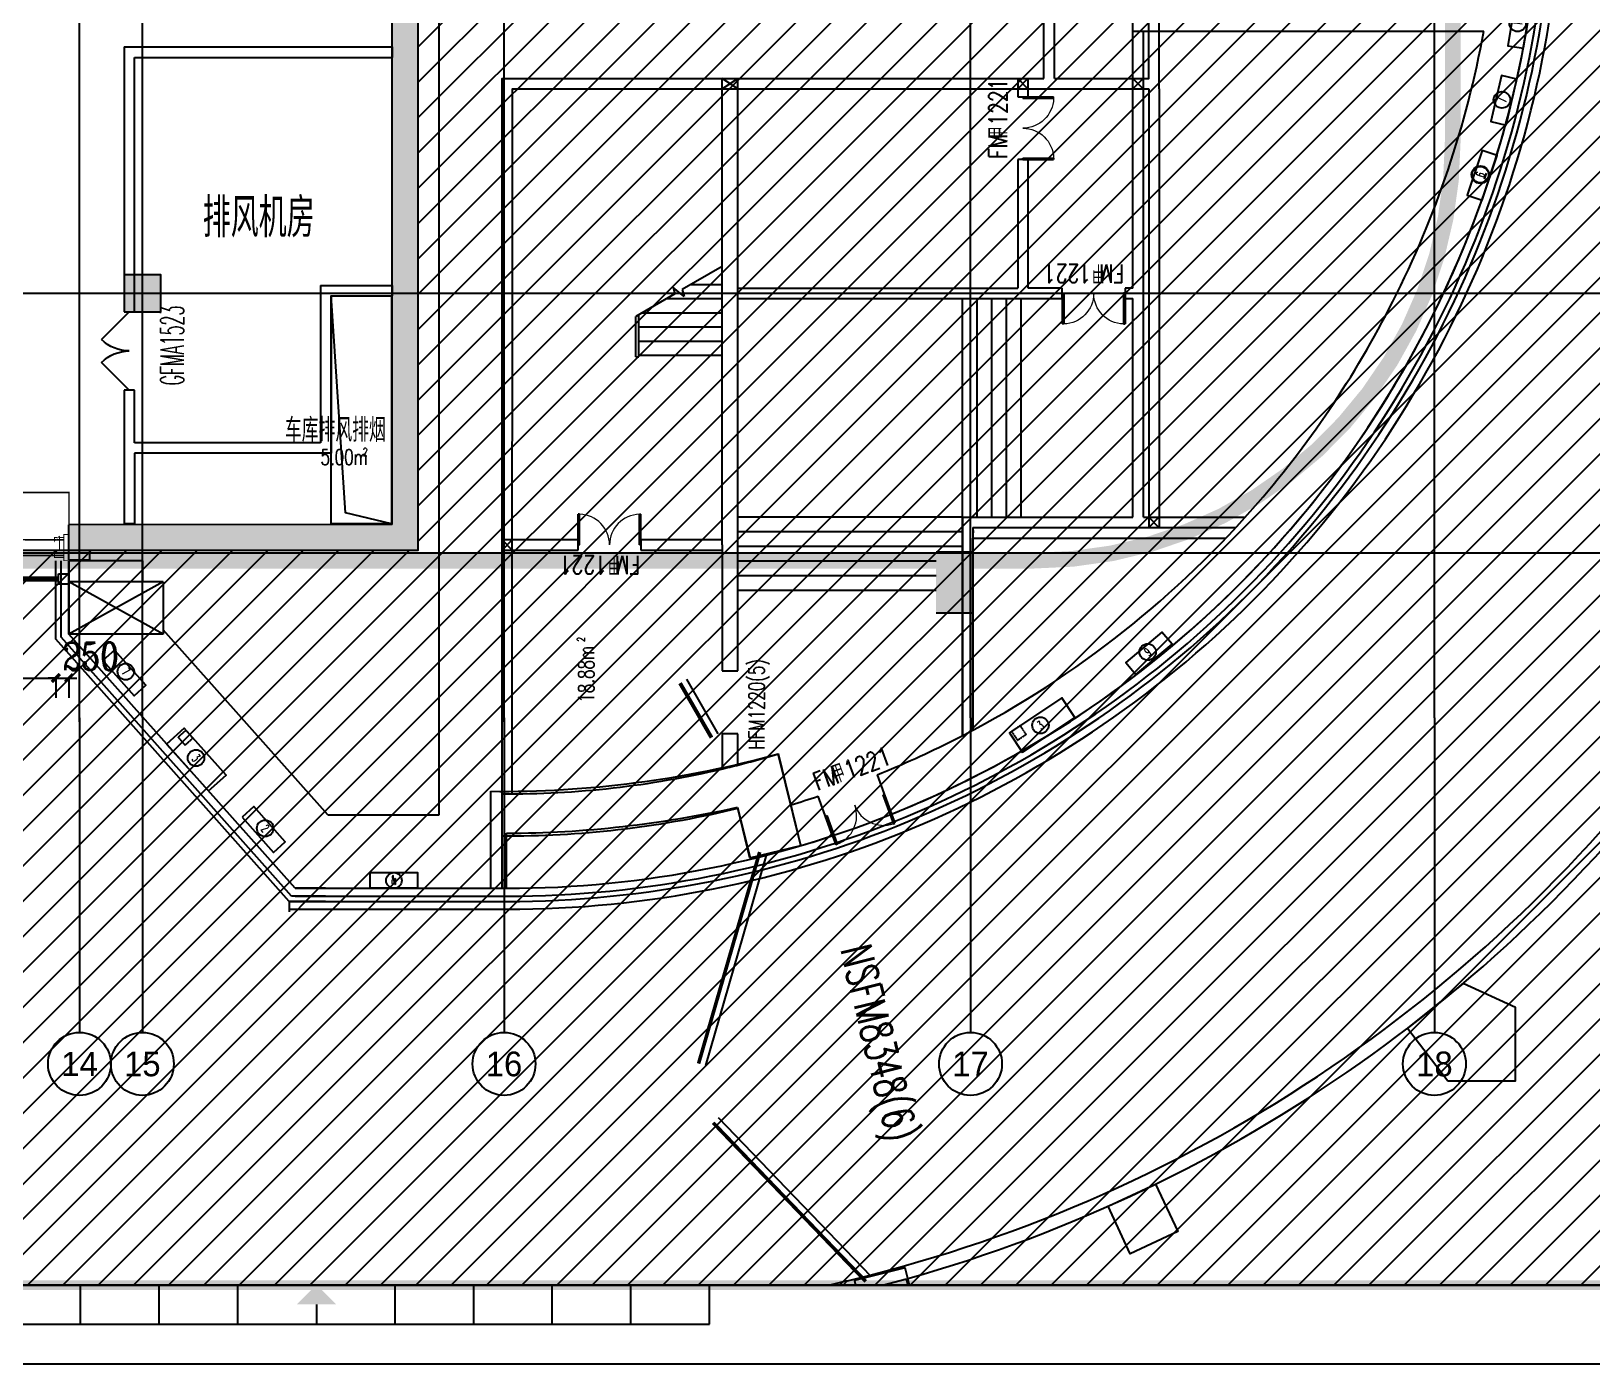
# Model space of a CAD drawing. Extents: x -12047294 to -5625356, y -1456591 to -622873.
# Drawn here: x -5742010 to -5712237, y -768694 to -743274 of the extents above; entities that cross this region are included whole.
import ezdxf
from ezdxf.enums import TextEntityAlignment as Align
from ezdxf.xclip import XClip

# ---------------------------------------------------------------- set-up
doc = ezdxf.new("R2010")
doc.units = 0
doc.header["$LTSCALE"] = 10
doc.header["$MEASUREMENT"] = 0
doc.header["$XCLIPFRAME"] = 2
for name, pattern in [('_虚线L', [0.375, 0.25, -0.125]), ('CONTINOUS', [0]), ('DASH', [0.35, 0.25, -0.1]), ('DASHDOT', [1, 0.5, -0.25, 0, -0.25]), ('DASHED', [0.75, 0.5, -0.25]), ('DOTE', [2.4200000000000004, 2, -0.2, 0.02, -0.2])]:
    doc.linetypes.add(name, pattern=pattern)
for name, color, linetype in [('A-COLUMN', 10, 'Continuous'), ('A-COLUMNH', 252, 'Continuous'), ('A-DECORATIVE_装饰板_', 191, 'Continuous'), ('A-DIM1', 104, 'Continuous'), ('A-DIMAXIS', 3, 'Continuous'), ('A-DIMLEAD', 130, 'Continuous'), ('A-DITCH_路边沟_', 154, 'Continuous'), ('A-DOORWIN', 151, 'Continuous'), ('A-HOLE', 30, 'Continuous'), ('A-LINE_车行道边线_', 6, 'Continuous'), ('A-STRUCTURE_结构线_', 40, 'CONTINOUS'), ('A-TEXTDOOR', 181, 'Continuous'), ('A-TextRoom', 7, 'Continuous'), ('A-TEXTROOM-AREA', 33, 'Continuous'), ('A-TEXTROOM-报建', 210, 'Continuous'), ('A-WALL', 2, 'Continuous'), ('A-WINDOW_建筑门窗_', 4, 'Continuous'), ('A-卷帘垂壁', 151, 'Continuous'), ('A2-边沟', 152, 'Continuous'), ('AXIS_TEXT', 7, 'Continuous'), ('A用地红线', 10, 'Continuous'), ('colu', 3, 'Continuous'), ('COLUMN', 1, 'Continuous'), ('CX-6维修电源箱', 112, 'Continuous'), ('CX-7消防模块箱', 51, 'Continuous'), ('CX-疏散标志指示牌', 120, 'DASH'), ('DOTE', 9, 'DOTE'), ('EQUIP-楼控', 3, 'Continuous'), ('PUB_HATCH', 252, 'Continuous'), ('RFM', 3, 'CONTINOUS'), ('RFM_TEXT', 7, 'Continuous'), ('S-1灭火器', 4, 'Continuous'), ('S-2消火栓', 6, 'Continuous'), ('S-3泡沫水喷雾', 1, 'Continuous'), ('SPACE', 7, 'Continuous'), ('STAIR', 5, 'Continuous'), ('WALL', 2, 'Continuous'), ('WALL-外', 1, 'Continuous'), ('WINDOW', 4, 'Continuous'), ('WINDOW_TEXT', 135, 'Continuous'), ('图框', 7, 'Continuous'), ('给排水提资20181024', 4, 'Continuous'), ('缘石边线', 21, 'Continuous'), ('防火分区', 201, 'Continuous')]:
    doc.layers.add(name, color=color, linetype=linetype)
doc.styles.add('_TCH_AXIS', font='tjromand.shx', dxfattribs={"bigfont": 'tjhts.shx'})
doc.styles.add('_TCH_SPACE', font='tjromans.shx', dxfattribs={"height": 5, "bigfont": 'tjhztxt.shx'})
doc.styles.add('_TCH_WINDOW', font='tjromans.shx', dxfattribs={"width": 0.7, "height": 3.5, "bigfont": 'tjhztxt.shx'})
doc.styles.add('COMPLEX', font='COMPLEX')
doc.styles.add('DIM_FONT', font='romanc.shx', dxfattribs={"width": 0.8, "bigfont": 'hztxt.shx'})
doc.styles.add('SMEDI', font='simplex.shx', dxfattribs={"width": 0.75, "bigfont": 'tjhts.shx'})
doc.styles.add('TKZ1_tjhts.shx', font='tjromant.shx', dxfattribs={"bigfont": 'tjhts.shx'})
doc.styles.add('注解汉字', font='tjromans.shx', dxfattribs={"width": 0.75, "bigfont": 'tjhztxt.shx'})
doc.dimstyles.new('_TCH_ARCH&&150', dxfattribs={"dimscale": 1.5, "dimtxt": 350, "dimasz": 100, "dimexe": 250, "dimexo": 50, "dimgap": 100, "dimtad": 1, "dimdec": 0, "dimzin": 0, "dimdsep": 46, "dimtxsty": 'DIM_FONT', "dimblk": 'ARCHTICK', "dimcen": 0.09, "dimclrt": 7, "dimazin": 2, "dimtfac": 1, "dimtdec": 0, "dimtix": 1, "dimtmove": 2, "dimatfit": 3, "dimfxl": 10.5, "dimfxlon": 1, "dimtolj": 1, "dimtzin": 0, "dimarcsym": 0})

# ---------------------------------------------------------------- blocks, each defined once
blk = doc.blocks.new('dsadwq$56565')
at = {"layer": 'A-卷帘垂壁', "linetype": 'DASHED', "const_width": 29.99999999999999}
blk.add_lwpolyline([(-5483712.408955084, -752933.5947247514), (-5483712.482166203, -752073.9850386837), (-5477562.463866225, -752073.2707904256), (-5477562.408955198, -752933.661104138)], dxfattribs=at)
at = {"layer": 'A-卷帘垂壁', "linetype": 'DASHED', "extrusion": (0, 3.91900882e-08, 0.9999999999999992), "const_width": 18}
for points in [[(-5477662.408955191, -752933.6611002244), (-5477837.40895519, -752933.6611002244), (-5477837.408955188, -753013.6611002244), (-5477742.40895519, -753013.6611002255), (-5477742.408955191, -753233.6611002245), (-5477837.408955191, -753233.6611002234), (-5477837.408955191, -753313.6611002245), (-5477662.408955191, -753313.6611002253)], [(-5477662.408956927, -752873.6611002234), (-5477662.408953455, -753373.6611002225), (-5477562.408953453, -753373.6611002225), (-5477562.408956928, -752873.6611002226)]]:
    blk.add_lwpolyline(points, close=True, dxfattribs=at)
at = {"layer": 'A-卷帘垂壁', "linetype": 'DASHED', "extrusion": (0, 3.91900882e-08, 0.9999999999999992), "const_width": 29.99999999999999}
for points in [[(-5483612.408956122, -752973.5947247562), (-5477662.408955191, -752973.6611004315)], [(-5483612.408954036, -753273.5947247571), (-5477662.408955191, -753273.6611002244)]]:
    blk.add_lwpolyline(points, dxfattribs=at)
blk = doc.blocks.new('fdfADQW$#fdF3R')
at = {"layer": 'A-COLUMNH'}
for points in [[(10190120.95971275, -2168318.522570663), (10190620.96675956, -2168818.170587509), (10190620.81712876, -2158209.127503932), (10190120.81007682, -2157709.115749866)], [(10190620.96675956, -2168818.170587509), (10190120.95971275, -2168318.522570663), (10183957.7692487, -2168322.862714144), (10184357.78831299, -2168822.581142929)]]:
    blk.add_hatch(color=256, dxfattribs=at).paths.add_polyline_path(points)
at = {"layer": 'PUB_HATCH'}
blk.add_hatch(color=256, dxfattribs=at).paths.add_polyline_path([(10184357.79492301, -2168995.441979487), (10184357.78831299, -2168822.581142929), (10183957.7692487, -2168322.862714144), (10183957.7949233, -2168995.457237929)])
at = {"layer": 'WALL-外'}
for p, q in [((10190120.95971275, -2168318.522570663), (10190120.81007682, -2157709.115749866)), ((10190620.96675956, -2168818.170587509), (10190620.81712876, -2158209.127503932)), ((10190120.95971275, -2168318.522570663), (10183957.7692487, -2168322.862714144)), ((10183957.7949233, -2168995.457237929), (10183957.7692487, -2168322.862714144)), ((10190620.96675956, -2168818.170587509), (10184357.78831299, -2168822.581142929)), ((10184357.79492301, -2168995.441979487), (10184357.78831299, -2168822.581142929)), ((10183957.7949233, -2168995.457237929), (10184357.79492301, -2168995.441979487))]:
    blk.add_line(p, q, dxfattribs=at)
blk = doc.blocks.new('水喷雾')
at = {"layer": 'CX-疏散标志指示牌'}
blk.add_lwpolyline([(-550, 450), (-550, 250), (-350, 250), (-350, 450), (-550, 450)], dxfattribs=at)
at = {"layer": 'S-3泡沫水喷雾'}
blk.add_lwpolyline([(-600, 0), (600, 0), (600, 450), (-600, 450)], close=True, dxfattribs=at)
blk.add_circle((-27.0201763510704, 241.4709748849273), 157.5, dxfattribs=at)
at = {"layer": 'S-3泡沫水喷雾', "style": 'SMEDI', "width": 1.071428571428571}
blk.add_text('3', height=169.0467390989841, dxfattribs=at).set_placement((-69.2818611258164, 156.9476053354352), (15.24150842367562, 156.9476053354352), align=Align.FIT)
blk = doc.blocks.new('灭火器')
at = {"layer": 'S-1灭火器'}
blk.add_lwpolyline([(-450, 0), (450, 0), (450, 300), (-450, 300)], close=True, dxfattribs=at)
blk.add_circle((1.433030754327774, 186.1360360011458), 157.5, dxfattribs=at)
at = {"layer": 'S-1灭火器', "style": 'SMEDI', "width": 1.928571428571429}
blk.add_text('1', height=179.9333980829149, dxfattribs=at).set_placement((-27.48483679471212, 96.16933695968835), (30.35089830336769, 96.16933695968835), align=Align.FIT)
blk = doc.blocks.new('CX消防模块箱')
at = {"layer": 'CX-7消防模块箱'}
blk.add_lwpolyline([(-450.0000000223517, -299.9999999627471), (449.9999999776483, -300.0000000335277), (450, -3.35276127e-08), (-449.9999999925494, 3.35276127e-08)], close=True, dxfattribs=at)
blk.add_circle((1.433030754327774, -113.8639640025795), 157.4999999999999, dxfattribs=at)
at = {"layer": 'CX-7消防模块箱', "style": 'SMEDI', "width": 0.9948979592927868}
blk.add_text('7', height=171.4246949044535, rotation=359.9999999946364, dxfattribs=at).set_placement((-38.36198771744967, -199.5763114504516), (41.22804921120404, -199.5763114579022), align=Align.FIT)
blk = doc.blocks.new('CX维修电源箱')
at = {"layer": 'CX-6维修电源箱'}
blk.add_line((55, 217.5), (-67.5, 217.5), dxfattribs=at)
blk.add_lwpolyline([(450.0027444958687, 299.9958832263947), (-449.997255474329, 300.004116743803), (-449.9999999701977, 0.0041167568415403), (449.9999999850987, -0.0041167549788952)], close=True, dxfattribs=at)
for radius in [167.4999999999999, 157.4999999999999]:
    blk.add_circle((-1.431989088654517, 113.8639771100134), radius, dxfattribs=at)
at = {"layer": 'CX-6维修电源箱', "style": 'SMEDI', "width": 1.071428571590913}
blk.add_text('6', height=171.4246949044535, rotation=179.9994758369674, dxfattribs=at).set_placement((38.36381350457669, 199.5759604983032), (-41.22622342407703, 199.5766886174679), align=Align.FIT)
blk = doc.blocks.new('监控设施')
at = {"layer": 'EQUIP-楼控'}
blk.add_lwpolyline([(0, 0), (900, 0), (900, -300), (0, -300)], close=True, dxfattribs=at)
blk.add_circle((450, -150), 150, dxfattribs=at)
at = {"layer": 'EQUIP-楼控', "style": 'SMEDI', "width": 0.4352678571680619}
blk.add_text('8a', height=171.4246949044535, rotation=359.9994758396491, dxfattribs=at).set_placement((410.8491508290172, -224.9560163132846, -1258.595299698594), (490.4391877502202, -224.9567444287241, -1258.595299698594), align=Align.FIT)
blk = doc.blocks.new('消火栓')
at = {"layer": 'S-2消火栓'}
blk.add_lwpolyline([(-450, 0), (450, 0), (450, 300), (-450, 300)], close=True, dxfattribs=at)
blk.add_circle((1.433030724525452, 186.1360360011458), 157.5, dxfattribs=at)
at = {"layer": 'S-2消火栓', "style": 'SMEDI', "width": 1.071428571428571}
blk.add_text('2', height=169.0467390989841, dxfattribs=at).set_placement((-40.82865405022055, 101.6126664516538), (43.69471549927147, 101.6126664516538), align=Align.FIT)
blk = doc.blocks.new('$DorLib2D$00000209')
at = {"color": 0}
for p, q in [((-0.5000000000009674, 0.0208333333332864), (-0.0617574669164376, 0.2738527777800006)), ((0.5000000000039928, 0.0208333333343536), (0.0617574669194627, 0.2738527777810678))]:
    blk.add_line(p, q, dxfattribs=at)
at = {"color": 0, "const_width": 0.0083333333333333}
for points in [[(-0.5083333333342801, 0.035267090063023), (-0.0700908002497571, 0.2882865345097154)], [(0.5083333333373328, 0.0352670900640972), (0.0700908002527831, 0.2882865345107826)]]:
    blk.add_lwpolyline(points, dxfattribs=at)
blk = doc.blocks.new('$DorLib2D$00000002')
for p, q in [((-0.5, -1e-16), (-0.5000000000000007, 0.4875)), ((-0.4750000000000007, 0.4875), (-0.5000000000000007, 0.4875)), ((-0.475, 0), (-0.4750000000000007, 0.4875)), ((0.475, 0), (0.4750000000000007, 0.4875)), ((0.4750000000000007, 0.4875), (0.5000000000000007, 0.4875)), ((0.5, -1e-16), (0.5000000000000007, 0.4875)), ((-0.5, -1e-16), (-0.475, 0)), ((0.5, -1e-16), (0.475, 0))]:
    blk.add_line(p, q)
at = {"lineweight": 13}
for centre, start, end in [((-0.4875, 0), 0, 88.53071641864632), ((0.4875, 0), 91.46928358135372, 180)]:
    blk.add_arc(centre, 0.4875, start, end, dxfattribs=at)
blk = doc.blocks.new('$DorLib2D$00000190')
at = {"color": 0}
blk.add_line((-0.4999999999855085, 0.1874999999921094), (0.3660254037712853, 0.6874999999763354), dxfattribs=at)
at = {"color": 0, "const_width": 0.0625}
blk.add_lwpolyline([(-0.5624999999855405, 0.2957531754651228), (0.3035254037715234, 0.7957531754494589)], dxfattribs=at)
blk = doc.blocks.new('FDFe23wdwd3234')
at = {"layer": 'A-LINE_车行道边线_'}
h = blk.add_hatch(dxfattribs=at)
h.set_pattern_fill('ANSI31', color=156, scale=100)
h.set_pattern_definition([(45, (-67036810.66623913, -9701934.095438235), (-112.2532015133644, 112.2532015133644), [])])
edge = h.paths.add_edge_path()
edge.add_arc((56949.27973841027, 13499.84654931679), 28000.00000706968, 269.9999999980011, 283.6939687419501)
edge.add_line((63577.88422141782, -13704.22673031827), (63637.06819001398, -13947.12024168065))
edge.add_arc((56949.27973841639, 13499.8465493177), 28250.00000707059, 269.99999999800633, 283.6939687419636, ccw=False)
edge.add_line((56949.27973743341, -14750.15345775289), (56949.27973743341, -14500.15345775289))
at = {"layer": 'COLUMN'}
blk.add_hatch(color=156, dxfattribs=at).paths.add_polyline_path([(65144.01912089251, -1000.133632413577), (65144.01913004182, 169.8648092304356), (65844.01912996732, 169.8648091782815), (65844.01912093723, -1000.133632391225)])
at = {"layer": 'A-DECORATIVE_装饰板_', "color": 156}
for p, q in [((48449.99837633689, -1462.08562942734, 100), (48449.99837633689, -0.1535228411667049, 100)), ((52844.86779961455, -6400.141064993571, 100), (48449.99837633689, -1462.08562942734, 100)), ((53495.47321083956, -6400.140866081696, 99.99999999998545), (52844.86779961548, -6400.140866010915, 99.99999999998545)), ((52912.17173041962, -6400.140779213514, 99.99999999998545), (56949.27977101317, -6400.140978253912))]:
    blk.add_line(p, q, dxfattribs=at)
blk.add_lwpolyline([(56949.27717526072, -6400.140978231561, 0.4142236999320196), (76849.27977400832, 13499.8616547198), (76849.27975438349, 51724.02760562534)], format="xyb", dxfattribs=at)
at = {"layer": 'A-DITCH_路边沟_', "color": 156}
blk.add_lwpolyline([(56949.27974130773, -6650.153454448562, 0.4142135625325925), (77099.27974398246, 13499.84655791754, 0.4142135625325925)], format="xyb", dxfattribs=at)
blk.add_lwpolyline([(52799.99847191387, -6650.153255965095), (56949.27974133008, -6650.153454448562)], dxfattribs=at)
at = {"layer": 'A-LINE_车行道边线_', "color": 156}
for p, q in [((52799.99846089352, -6500.141064989846, 100), (48349.99837633689, -1500.141067383345, 100)), ((53495.47321085446, -6500.14086608356, 99.99999999998545), (52799.99846089445, -6500.14086600719, 99.99999999998545))]:
    blk.add_line(p, q, dxfattribs=at)
for points in [[(56949.27974132263, -6500.153454448562, 0.4142135625325482), (76949.27974398246, 13499.84655784117)], [(63577.88422141782, -13704.22673032013, 0.1807011719782719), (79791.3849999737, -2693.924710507971)], [(64604.4026005771, -13693.19657506374, 0.1715755566883104), (79995.3323683273, -2838.511953861918)]]:
    blk.add_lwpolyline(points, format="xyb", dxfattribs=at)
at = {"layer": 'A-LINE_车行道边线_', "color": 156, "elevation": 100}
blk.add_lwpolyline([(48349.99837633689, -1500.141067383345), (48349.99837633689, -0.1535228411667049)], dxfattribs=at)
at = {"layer": 'A-LINE_车行道边线_', "color": 156}
blk.add_lwpolyline([(52800.0094879549, -6500.153255963232), (56949.27974132263, -6500.153454448562)], dxfattribs=at)
blk.add_lwpolyline([(56949.27973743341, -14500.15345775289, 0.0598224203236057), (63577.88422141782, -13704.22673031827), (63637.06819001398, -13947.12024168065, -0.0598224203236419), (56949.27973743341, -14750.15345775289)], format="xyb", close=True, dxfattribs=at)
at = {"layer": 'A-STRUCTURE_结构线_', "color": 156}
for p, q in [((67199.33926196955, 9199.850973733237), (67199.33926189505, 28099.85097372578)), ((67199.33926204406, 9199.850984935185), (67199.33926193975, 13899.85097292484)), ((68899.33926202916, 10099.85097361775), (68899.33926196955, 13899.85097292112)), ((55663.03705429099, 299.8509834376164), (55663.03705282323, 10399.85096866311)), ((68899.33926202916, 10099.85097361775), (75591.82903346233, 10099.85097372206)), ((68899.33926192485, 5199.850984704215), (68899.33926192485, 10099.85097374441)), ((69099.33926196955, 5099.850984681864), (69099.33926196955, 10099.85097361775)), ((56863.03705309144, 9199.850972291548), (61063.03530965558, 9199.850984527264)), ((56863.03705429099, 299.8509836089797), (56863.03705309144, 9199.850972291548)), ((61063.03530955872, 5099.85098489048), (61063.03530965558, 9199.850984527264)), ((61363.03530955872, 5099.85098489048), (61363.03530956617, 9199.850984873716)), ((61363.03530956617, 9199.850984873716), (67199.33926204406, 9199.850984935185)), ((66699.3392619323, 9199.85098493332), (66699.3392620217, 8849.85098390514)), ((66899.33926208131, 8849.850983903278), (66899.33926196955, 9199.850975037087)), ((66699.3392620217, 8849.85098390514), (66899.33926208131, 8849.850983903278)), ((66899.33926205894, 7649.850983903278), (66699.33926200679, 7649.850983905141)), ((66699.33926200679, 7649.850983905141), (66699.33926189505, 5199.850984875578)), ((66899.33926189505, 5199.850984704215), (66899.33926205894, 7649.850983903278)), ((61063.03530955872, 299.8509836089797), (61063.03530955872, 5099.85098489048)), ((61363.03530958852, 5199.850984875578), (66699.33926189505, 5199.850984875578)), ((61363.03530955872, 299.8509836089797), (61363.03530955872, 5099.85098489048)), ((67549.07190645767, 5199.850984566379), (66899.33926189505, 5199.850984704215)), ((67549.07190645767, 4999.850984808523), (67549.07190645767, 5199.850984566379)), ((68899.33926192485, 5199.850984704215), (68749.07190524321, 5199.850984566379)), ((68749.07190524321, 5199.850984566379), (68749.07190524321, 4999.850984825287)), ((69099.33926201425, 829.847181095276), (69099.33926196955, 5099.850984681864)), ((61363.03530958852, 4999.850984778721), (66899.33926189505, 4999.850984842051)), ((66899.3392619323, 4999.850984681862), (67549.07190645767, 4999.850984808523)), ((68749.07190524321, 4999.850984825287), (68899.33926201425, 4999.85098470794)), ((68899.33926201425, 829.8471810654738), (68899.33926201425, 4999.85098470794)), ((65644.0190849062, 829.8471806985326), (65644.01908493602, -3337.864333755803)), ((65644.01908852719, 829.8471810654738), (68899.33926201425, 829.8471810654738)), ((65644.01908491366, 529.8471809555776), (65644.01908852719, 829.8471810654738)), ((65844.0190849062, 629.8471809332259), (65844.0190849211, -3233.075404412579)), ((65844.01908854209, 629.8471834068188), (65844.01908491366, 629.8471809555776)), ((65844.01908491366, 629.8471809555776), (65847.79143655114, 529.7046714988537)), ((65844.01908854209, 629.8471808512695), (68999.33926196955, 629.8471809369512)), ((65844.01908854209, 629.8471834068188), (65844.01908854209, 629.8471808512695)), ((68999.33926196955, 629.8471809369512), (70858.65481471829, 629.8471809369512)), ((69099.33926201425, 829.847181095276), (71041.07543729804, 829.8471809369513)), ((55663.03705542348, -4849.950873769354), (55663.03705429099, 299.8509833444841)), ((58312.88323029689, 399.8509836015292), (56863.03705433568, 399.8509835326113)), ((56863.03705542348, -4849.950873504859), (56863.03705429099, 299.8509836089797)), ((58312.88323029689, 199.8509835884906), (58312.88323029689, 399.8509836015292)), ((61063.03530946188, 399.8509835326113), (59512.8832302969, 399.8509836015292)), ((59512.8832302969, 399.8509836015292), (59512.8832302969, 199.8509835884906)), ((61063.03530955872, 299.8509836089797), (61063.03530958854, -2100.40337292431)), ((61363.03530951402, -2100.40337292431), (61363.03530955872, 299.8509836089797)), ((65644.0190848764, -3337.864131871145), (65644.01908491366, 529.8471809555776)), ((65844.0190848764, -3233.074643207248), (65844.01908482425, 429.847178522963)), ((65847.50641763769, 522.1599682145751), (65847.79143655114, 529.7046714988537)), ((56863.0370543804, 199.850983670447), (58312.88323029689, 199.8509835884906)), ((59512.8832302969, 199.8509835884906), (61063.03530946188, 199.850983670447)), ((49999.99843945818, -0.1535228411667049, 100), (48599.99843945821, -0.1535228411667049, 100)), ((48599.99843938369, -0.1535228411667049, 100), (48599.99843959975, -1405.002543583046, 100)), ((48599.99837633687, -1405.002472500782, 100), (48599.99837633687, -0.1535228411667049, 100)), ((49999.99843945818, -0.1535228411667049, 100), (49999.99843946563, -405.0024725007824, 100)), ((50399.99837633689, -405.0024725007824, 100), (48599.99837633687, -405.0024725007824, 100)), ((50399.99837633689, -1405.002472500782, 100), (48599.99837633687, -405.0024725007824, 100)), ((50399.99837633689, -405.0024725007824, 100), (48599.99837634434, -1405.002472510096, 100)), ((50399.99837633689, -1405.002472500782, 100), (48599.99843959975, -1405.002472500782, 100)), ((52912.17180767375, -6250.141065001022, 100), (48599.99837633687, -1405.002472500782, 100)), ((61063.03530958854, -2100.40337292431), (61363.03530951402, -2100.40337292431)), ((61363.03530951402, -3300.403372924309), (61063.03530958854, -3300.403372924309)), ((61063.03530958854, -3300.403372924309), (61063.03530955872, -3972.403372823727)), ((61363.03530955872, -3899.040309661534), (61363.03530951402, -3300.403372924309)), ((64017.24849181437, -4082.826204075944), (64292.10568258724, -4834.537413108628)), ((63165.08131014369, -5246.624860029202), (62890.22411936335, -4494.913650996516)), ((53540.34250971488, -4850.140779217239, 99.99999999998545), (55663.03705543093, -4850.14097816823)), ((56863.03705530427, -6250.153452336323), (56863.03705542348, -4849.950873504859)), ((52912.17173041962, -6250.140779213514, 99.99999999998545), (56949.27977101317, -6250.140978253912)), ((53495.47321085446, -6250.140866081697, 99.99999999998545), (52912.17180767469, -6250.140866018365, 99.99999999998545)), ((53860.20127172582, -6250.153464521748), (56863.03705530427, -6250.153452336323)), ((63598.36685117147, -13956.50892804516), (64576.06424355321, -13700.94982057763)), ((64915.65820690803, -15000.14097735984), (64576.1119512599, -13701.13233689544))]:
    blk.add_line(p, q, dxfattribs=at)
blk.add_lwpolyline([(56949.27977101317, -6250.140978253912, 0.414223699931941), (76699.27977402322, 13499.85905871587), (76699.27975438349, 51724.02760554897)], format="xyb", dxfattribs=at)
at = {"layer": 'A-STRUCTURE_结构线_', "color": 156, "elevation": 100}
for points in [[(50399.99837633689, -405.0024725007824), (50399.99837633689, -1405.002472500782)], [(53541.00162616838, -4850.881558464373), (50399.99837895948, -1321.664495497476)]]:
    blk.add_lwpolyline(points, dxfattribs=at)
at = {"layer": 'A-STRUCTURE_结构线_', "color": 156}
blk.add_lwpolyline([(74905.39679623954, -9924.973683077376), (76196.8574168738, -9924.973683077376), (76196.8574168738, -8524.973683073651), (75196.85741687378, -8066.049512765836), (74135.70978502741, -8920.870765238535), (74905.39679623954, -9924.973683077376)], dxfattribs=at)
blk.add_lwpolyline([(68424.56954434328, -12314.48243083013), (69331.04515514338, -11892.22425524099), (69753.30333079956, -12798.69986619009), (68846.82771999948, -13220.95804177923)], close=True, dxfattribs=at)
for centre, radius, start, end in [((56949.62150817177, 13499.50477126473), 19749.65823858145, 333.1538659442868, 350.1814946723539), ((56949.62150817177, 13499.50477126287), 18949.65823858133, 333.1538658011648, 349.6649249039867), ((56949.52380104923, 13499.60208511213), 18949.7893615997, 318.7044863764191, 333.1537365418637), ((56949.52380104923, 13499.60208511399), 19749.78936159865, 318.7044863764191, 333.1537422095703), ((56949.52380101942, 13499.6020851382), 18949.78936164049, 296.7008858468162, 318.7044863764191), ((56949.52380101196, 13499.60208513634), 19749.78936164043, 296.7008858468162, 318.7044863764191), ((56949.52380102687, 13499.602084924), 18949.78936142993, 291.898972742417, 296.7008858468162), ((56847.60249703936, 15499.94694264652), 19900.96545004533, 269.4290102129605, 285.3974691705758), ((56949.52380102687, 13499.60208492772), 19749.7893614341, 291.8254525817584, 296.7008858468162), ((56949.52380100451, 13499.60208491655), 18949.78936143024, 286.63760581511, 288.2700970020517), ((56949.52380102687, 13499.60208492586), 19749.7893614296, 286.5149892702311, 288.3436174421868)]:
    blk.add_arc(centre, radius, start, end, dxfattribs=at)
at = {"layer": 'A2-边沟', "color": 156}
blk.add_line((52799.99846722651, -6500.141072015744, 100), (52799.99847347755, -6700.196341581177, 100), dxfattribs=at)
at = {"layer": 'colu', "color": 156}
for p, q in [((65144.01913004182, 169.8648092304356), (65844.01912996732, 169.8648091782815)), ((65844.01912996732, 169.8648091782815), (65844.01912093723, -1000.133632391225)), ((65844.01912093723, -1000.133632391225), (65144.01912089251, -1000.133632413577))]:
    blk.add_line(p, q, dxfattribs=at)
at = {"layer": 'CX-7消防模块箱', "color": 156}
blk.add_lwpolyline([(68954.94051343016, -2174.46832229523), (69643.62749848327, -1595.063250986394), (69450.49247467332, -1365.500922644045), (68761.80548965745, -1944.90599393798)], close=True, dxfattribs=at)
blk.add_circle((69180.54927974753, -1741.410485820379), 157.4999999999999, dxfattribs=at)
at = {"layer": 'STAIR', "color": 156}
for p, q in [((61063.03530958854, 5611.164934035855), (60298.55415410362, 5169.791533146519)), ((61063.03530955872, 3919.850961957592), (61063.03530960343, 5611.164934099186)), ((60160.23378347419, 5089.932229929138), (59413.03530957362, 4658.536989912855)), ((60333.49472503923, 5039.391546510627), (60127.4497836139, 5212.283780884463)), ((60127.4497836139, 5212.283780884463), (60160.23378347419, 5089.932229929138)), ((60298.55415410362, 5169.791533146519), (60333.49472503923, 5039.391546510627)), ((60471.86216852628, 5269.85096198367), (61063.03530958854, 5269.850961957593)), ((60004.20845048688, 4999.850961998572), (61063.03530958854, 4999.850961957593)), ((65644.01908442192, 829.8471809257753), (65644.01908443682, 4999.850984845776)), ((65924.01908442192, 829.8471809239127), (65924.01908443682, 4999.850984845776)), ((66204.01908442192, 829.8471809220499), (66204.01908443682, 4999.850984845776)), ((66484.01908442192, 829.8471809220499), (66484.01908443682, 4999.850984845776)), ((66764.01908442192, 829.8471809220499), (66764.01908443682, 4999.850984843913)), ((59413.03530955872, 3889.850961991121), (59413.03530957362, 4658.536989909131)), ((59473.03530955872, 3889.850961991121), (59473.03530957364, 4693.178006060887)), ((59536.55473238787, 4729.850961976219), (61063.03530958854, 4729.850961953867)), ((59473.03530957364, 4459.850962020922), (61063.03530957362, 4459.850961953867)), ((59473.03530957364, 4189.850961979944), (61063.03530955872, 4189.850961953867)), ((59413.03530955872, 3889.850961991121), (59473.03530955872, 3889.850961991121)), ((59473.03530955872, 3919.85096198367), (61063.03530955872, 3919.850961957592)), ((65644.01908442192, 829.8471809257753), (61363.03530955872, 829.8471809257753)), ((65644.01908442192, 549.8471809257753), (61363.03530955872, 549.8471809257753)), ((65644.01908442192, 269.8471809257753), (61363.03530955872, 269.8471809257753)), ((65144.01912863366, -10.15281907422468), (61363.03530955872, -10.15281907422468)), ((65144.01912644319, -290.1528190742247), (61363.03530955872, -290.1528190742247)), ((65144.01912426017, -570.1528190742247), (61363.03530955872, -570.1528190742247))]:
    blk.add_line(p, q, dxfattribs=at)
at = {"layer": 'WALL', "color": 156}
for p, q in [((62563.69890598767, -5435.327061336022), (62131.57807662898, -3686.715818713885)), ((62473.34620183519, -5062.229467873927), (62139.4416503664, -3683.422095696908)), ((56649.27961933426, -6250.15345345391), (56649.27961937896, -4400.030290508177)), ((61353.08006226085, -4704.771379399579), (61592.90263668261, -5675.232466741932)), ((61501.43934791349, -5297.595283779781), (61362.38869488798, -4723.407047472428)), ((56949.27961933426, -6250.15345346136), (56949.27961936406, -5200.768801664468)), ((61591.79205864482, -5670.692874401343), (61501.43934791349, -5297.595283779781)), ((62563.69891256652, -5435.327058495488), (62473.34620183519, -5062.229467873927)), ((61591.79205864482, -5670.692874401343), (62563.69891256652, -5435.327058495488)), ((61592.90263668261, -5675.232466741932), (62563.69890598767, -5435.327061336022)), ((56649.27961933426, -6250.15345345391), (56949.27961933426, -6250.15345346136)), ((64554.9137708079, -13492.93609641446), (63584.11750148795, -13732.84150182036)), ((64915.03802591376, -14950.2074852488), (64554.9137708079, -13492.93609641446)), ((63584.11750148795, -13732.84150182036), (63884.95578133872, -14950.20748494332))]:
    blk.add_line(p, q, dxfattribs=at)
for centre, radius, start, end in [((56949.2796243187, 13499.84655598784), 17950.00009506066, 283.2754340799891, 286.8068061349906), ((56949.27962532453, 13499.84655188443), 17950.00009083594, 269.7247154234352, 283.2754340799891), ((56949.27962531707, 13499.84655188257), 18750.00009083561, 269.7364613442665, 283.2754340799891), ((56847.60249703936, 15499.94694264652), 20700.96545004524, 270.2814211470494, 282.5707953725138), ((56949.27962429634, 13499.8465559748), 18750.0000950532, 283.2754340799891, 283.6131873165702)]:
    blk.add_arc(centre, radius, start, end, dxfattribs=at)
at = {"layer": '给排水提资20181024', "color": 156, "ltscale": 0.5}
for p, q in [((67399.33926801197, 9199.850984972436), (67399.33926180191, 43700.44112250651)), ((61063.03530953638, 8999.85097758705), (61363.03530956617, 9199.850984881166)), ((61363.03530956617, 8999.850977965165), (61063.03530953638, 9199.850973032879)), ((66699.3392620217, 8999.850984866265), (66894.62758318892, 9199.85098496126)), ((66699.33926232718, 9199.85098495381), (66894.5204989519, 8999.850984875577)), ((68899.33926201425, 8999.85098496126), (69094.62758318149, 9199.850985056257)), ((68899.33926232718, 9199.850985050667), (69094.5204989519, 8999.850984972436)), ((69199.33926196955, 8999.850984950084), (69199.33926170878, 629.8471809369512)), ((69399.33926196955, 8999.850984942634), (69399.33926170878, 629.8471809369512)), ((65844.01908491366, 629.8471809555776), (70858.65481471829, 629.8471809369512)), ((69199.33926170878, 629.8471809630282), (69394.62758288346, 829.8471810561605)), ((69199.3392620217, 829.8471810524353), (69394.52049864642, 629.847180974204)), ((56863.0370543059, 199.8509835270233), (57058.32537547313, 399.8509836201557)), ((56863.03705461883, 399.8509836164303), (57058.21829124354, 199.8509835363365)), ((65844.01908491366, 429.8471809555776), (70670.89485476723, 429.8471809388138))]:
    blk.add_line(p, q, dxfattribs=at)
for points in [[(67399.33926801197, 9199.850984942632), (69199.33926196955, 9199.850984942632), (69199.339261977, 10599.85097377794), (73199.32601065747, 10599.85097373696)], [(69399.33926196955, 8999.850984942634), (69399.339261977, 10399.85097377049), (73199.32601065747, 10399.85097372951)], [(56863.03705496898, -4449.946357231122), (56863.03705303185, 9199.850972293409), (67199.33926801197, 9199.850984942632)], [(57055.72874942236, -4449.837897847871), (57062.92999746464, 8999.850972544868), (67199.33926222287, 8999.850984942634), (69199.33926196955, 8999.850984942634)]]:
    blk.add_lwpolyline(points, dxfattribs=at)
at = {"layer": '缘石边线', "color": 156, "elevation": 100}
blk.add_lwpolyline([(48399.99850125331, -250.1539463917725), (48599.99850125332, -250.1539463917725), (48599.99850125332, -450.1539463917724), (48399.99850125331, -450.1539463917724)], close=True, dxfattribs=at)
at = {"layer": '防火分区', "color": 156, "linetype": '_虚线L', "const_width": 100}
blk.add_lwpolyline([(34299.99825784656, -348.9134050379507), (48399.99850125331, -350.1539467494004)], dxfattribs=at)
at = {"layer": 'A-WINDOW_建筑门窗_', "color": 156}
for p, xscale, yscale, zscale, rotation in [((66799.3392619621, 8249.850984899793), -1200, 1200, 200, 270), ((68149.07190537732, 5099.850984681864), -1200, 1200, 200, 180), ((63591.16626865976, -4664.729272543917), 1199.999999999999, 1199.999999999999, 800, 200.0845349682704)]:
    blk.add_blockref('$DorLib2D$00000002', p, dxfattribs=dict(at, xscale=xscale, yscale=yscale, zscale=zscale, rotation=rotation))
at = {"layer": 'A-WINDOW_建筑门窗_', "color": 156, "xscale": 1200, "yscale": 1200, "zscale": 200}
blk.add_blockref('$DorLib2D$00000002', (58912.88323011062, 299.8509836089797), dxfattribs=at)
at = {"layer": 'CX-6维修电源箱', "color": 156, "rotation": 251.4036825013434}
blk.add_blockref('CX维修电源箱', (75417.56789204293, 7398.570501238573), dxfattribs=at)
at = {"layer": 'CX-7消防模块箱', "color": 156}
for p, rotation in [((75826.48971468769, 8814.167882932816), 76.85478309916162), ((49767.90740875527, -2040.217004686594, 100), 311.6690831640423)]:
    blk.add_blockref('CX消防模块箱', p, dxfattribs=dict(at, rotation=rotation))
at = {"layer": 'EQUIP-楼控', "color": 156}
blk.add_blockref('监控设施', (54349.27180917375, -5949.700706939679, 51.5179354159336), dxfattribs=at)
at = {"layer": 'RFM', "color": 156}
ref = blk.add_blockref('$DorLib2D$00000209', (63073.90820377134, -9584.084281555843), dxfattribs=dict(at, xscale=-8300.000000000013, yscale=8300.000000000013, zscale=1000, rotation=103.8809573821214))
ref.add_attrib('A', 'NSFM8348(6)', (63312.62493347935, -7413.423240433914), dxfattribs={"layer": 'RFM_TEXT', "height": 595, "rotation": 283.8809573821215, "style": '_TCH_WINDOW', "width": 0.7058823529411766})
at = {"layer": 'S-1灭火器', "color": 156, "rotation": 80.8493026289299}
blk.add_blockref('灭火器', (76420.6272701975, 10219.09936793195, 6989.431907431328), dxfattribs=at)
at = {"layer": 'S-2消火栓', "color": 156, "rotation": 311.6690831640423}
blk.add_blockref('消火栓', (52203.11778471619, -5227.65334520815, 100), dxfattribs=at)
at = {"layer": 'S-3泡沫水喷雾', "color": 156}
for p, rotation in [((67291.25749946201, -3325.882418050897), 33.83332698598296), ((50861.13759278878, -3945.432941201376, 100), 311.6690831640423)]:
    blk.add_blockref('水喷雾', p, dxfattribs=dict(at, rotation=rotation))
at = {"layer": 'WINDOW', "color": 156}
ref = blk.add_blockref('$DorLib2D$00000190', (61213.03530955874, -2700.403372965288), dxfattribs=dict(at, xscale=1200, yscale=1200, zscale=1200, rotation=90))
ref.add_attrib('A', 'HFM1220(5)', (61866.68041439912, -3605.403372961563), dxfattribs={"layer": 'WINDOW_TEXT', "height": 297.5, "rotation": 90, "style": '_TCH_WINDOW', "width": 0.7058823529411766})
at = {"layer": 'CX-7消防模块箱', "color": 156, "style": 'SMEDI', "width": 0.7500000000515303}
blk.add_text('9', height=171.4246949044535, rotation=40.07452108409821, dxfattribs=at).set_placement((69205.27801031433, -1832.617612096947), (69266.18092428707, -1781.378866528626), align=Align.FIT)
at = {"layer": 'SPACE', "color": 156, "style": '_TCH_SPACE', "width": 0.7058823529411766}
for s, height, p in [('2', 148.75, (58441.57292464934, -1546.053022764157)), ('18.88m', 297.5, (58616.57292464934, -2706.053022764157))]:
    blk.add_text(s, height=height, rotation=90, dxfattribs=at).set_placement(p)
at = {"layer": 'WINDOW_TEXT', "color": 156, "style": 'SMEDI', "width": 0.75}
for s, rotation, p in [('1221', 90, (66499.33926212601, 8297.97598490538)), ('甲', 90, (66499.33926212601, 8035.47598490538)), ('FM', 90, (66499.33926212601, 7667.975984905381)), ('1221', 180, (68100.94690537732, 5649.850984681862)), ('甲', 180, (68363.44690537732, 5649.850984681862)), ('FM', 180, (68730.94690537732, 5649.850984681862)), ('1221', 180, (58864.75823011062, 94.95587872015312)), ('甲', 180, (59127.25823011062, 94.95587872015312)), ('FM', 180, (59494.75823011062, 94.95587872015312)), ('甲', 20.08453498960095, (63218.24196854048, -4269.073504497763)), ('1221', 20.08453498960095, (63464.77855001204, -4178.92937548412)), ('FM', 20.08453498960095, (62873.09075447731, -4395.275285116863))]:
    blk.add_text(s, height=350, rotation=rotation, dxfattribs=at).set_placement(p)
blk = doc.blocks.new('2015建筑类图框_A0')
at = {"const_width": 1.199999999999999}
blk.add_lwpolyline([(24.99999999999943, 831), (1178.999999999999, 830.9999999999995), (1178.999999999999, 9.999999999999543), (25, 10), (24.99999999999943, 831)], close=True, dxfattribs=at)
at = {"layer": '图框'}
for p, q in [((564.4999999999992, 5.054234962035478), (564.4999999999992, 10.05423496203548)), ((574.4999999999992, 5.054234962035478), (574.4999999999992, 10.05423496203548)), ((584.4999999999992, 5.054234962035478), (584.4999999999992, 10.05423496203548)), ((604.4999999999992, 5.054234962035478), (604.4999999999992, 10.05423496203548)), ((614.4999999999992, 5.054234962035478), (614.4999999999992, 10.05423496203548)), ((624.4999999999992, 5.054234962035478), (624.4999999999992, 10.05423496203548)), ((634.4999999999992, 5.054234962035478), (634.4999999999992, 10.05423496203548)), ((644.4999999999992, 5.054234962035478), (644.4999999999992, 10.05423496203548)), ((594.4999999999992, 7.554234962071859), (594.4999999999992, 5.054234962035478)), ((544.4999999999993, 5.054234962035478), (644.4999999999992, 5.054234962035478)), ((0, 0), (1188.999999999999, -4.547e-13))]:
    blk.add_line(p, q, dxfattribs=at)
blk.add_solid([(596.9999999999628, 7.554234962071859), (591.9999999999447, 7.554234962071859), (594.4999999999992, 10.05423496203548)], dxfattribs=at)
at = {"style": 'TKZ1_tjhts.shx', "flags": 1}
for tag, p in [('CLIENT', (1138.999999998658, 392.8777875454475)), ('PROJETNAME', (1138.999999998659, 295.7170680904646)), ('SHEETTITLE', (1138.999999998659, 138.3064890712576))]:
    blk.add_attdef(tag, text='', height=5, dxfattribs=at).set_placement(p, align=Align.MIDDLE_CENTER)
at = {"style": 'TKZ1_tjhts.shx'}
for tag, height, p in [('SUB-PROJECT', 3.6, (1148.999999998994, 282.000002223841)), ('SPRONO', 3, (1168.852846214811, 271.4638001611211)), ('DISLIN', 3.6, (1129.113861318944, 125.0165517710425)), ('STAGE', 3.6, (1168.846431443478, 124.5911853885745)), ('SHENO', 3, (1128.971955013341, 114.0987443765084)), ('REV', 3, (1168.42072034003, 115.0912753739271))]:
    blk.add_attdef(tag, text='', height=height, dxfattribs=at).set_placement(p, align=Align.MIDDLE_CENTER)
at = {"style": 'TKZ1_tjhts.shx', "width": 0.6}
blk.add_attdef('PRONO', text='', height=3, dxfattribs=at).set_placement((1129.120276090275, 271.7709236738551), align=Align.MIDDLE_CENTER)
blk = doc.blocks.new('*U174')
at = {"layer": '图框'}
blk.add_blockref('2015建筑类图框_A0', (0, 0), dxfattribs=at)
blk = doc.blocks.new('_ArchTick')
at = {"color": 0, "linetype": 'ByBlock', "const_width": 0.4}
blk.add_lwpolyline([(-0.5, -0.5), (0.5, 0.5)], dxfattribs=at)
blk = doc.blocks.new('*D208')
at = {"layer": 'A-DIM1', "color": 0, "lineweight": -2, "transparency": 16777216}
for p, q in [((-5755539.661115993, -755596.1325430252), (-5755539.662698254, -755986.882543022)), ((-5755539.661179768, -755611.882543025), (-5741539.661179597, -755611.939233143)), ((-5741539.661115822, -755596.189233143), (-5741539.662698084, -755986.9392331399))]:
    blk.add_line(p, q, dxfattribs=at)
at = {"layer": 'Defpoints', "color": 0, "transparency": 16777216}
for p in [(-5755539.657804607, -754778.363992167), (-5741539.657804438, -754778.4206822849), (-5741539.661179597, -755611.939233143)]:
    blk.add_point(p, dxfattribs=at)
at = {"layer": 'A-DIM1', "color": 0, "lineweight": -2, "transparency": 16777216, "xscale": 150, "yscale": 150, "zscale": 150}
for p, rotation in [((-5755539.661179768, -755611.882543025), 179.9997679925364), ((-5741539.661179597, -755611.939233143), 359.9997679925364)]:
    blk.add_blockref('_ArchTick', p, dxfattribs=dict(at, rotation=rotation))
at = {"layer": 'A-DIM1', "color": 7, "transparency": 16777216, "insert": (-5748539.65950935, -755199.4108880874), "char_height": 525, "attachment_point": 5, "rotation": 359.99976799253636, "style": 'DIM_FONT'}
blk.add_mtext('\\A1;14000', dxfattribs=at)
blk = doc.blocks.new('*D209')
at = {"layer": 'A-DIM1', "color": 0, "lineweight": -2, "transparency": 16777216}
for p, q in [((-5741539.661179597, -755611.9392331431), (-5741689.661179597, -755611.9386257491)), ((-5741539.661115822, -755596.1892331432), (-5741539.662698085, -755986.9392331403)), ((-5741539.661179597, -755611.9392331431), (-5741289.661501583, -755611.9402454655)), ((-5741289.661437807, -755596.1902454656), (-5741289.663020069, -755986.9402454625)), ((-5741289.661501583, -755611.9402454655), (-5741139.661501584, -755611.9408528595))]:
    blk.add_line(p, q, dxfattribs=at)
at = {"layer": 'Defpoints', "color": 0, "transparency": 16777216}
for p in [(-5741539.657804438, -754778.4206822849), (-5741289.658126421, -754778.421694607), (-5741289.661501583, -755611.9402454655)]:
    blk.add_point(p, dxfattribs=at)
at = {"layer": 'A-DIM1', "color": 0, "lineweight": -2, "transparency": 16777216, "xscale": 150, "yscale": 150, "zscale": 150}
for p, rotation in [((-5741539.661179597, -755611.9392331431), 359.9997679925291), ((-5741289.661501583, -755611.9402454655), 179.9997679925291)]:
    blk.add_blockref('_ArchTick', p, dxfattribs=dict(at, rotation=rotation))
at = {"layer": 'A-DIM1', "color": 7, "transparency": 16777216, "insert": (-5740877.967523557, -755199.4419125319), "char_height": 525, "attachment_point": 5, "rotation": 359.99976799252914, "style": 'DIM_FONT'}
blk.add_mtext('\\A1;250', dxfattribs=at)
blk = doc.blocks.new('$DorLib2D$00000116')
at = {"color": 0}
for p, q in [((-0.4999999999999929, 7.1e-15), (-0.146446609406766, 0.353553390593234)), ((0.5000000000000071, 7.1e-15), (0.1464466094067731, 0.353553390593234))]:
    blk.add_line(p, q, dxfattribs=at)
for centre, radius, start, end in [((-0.4999999999984653, 4.832e-13), 0.4999999999984674, 0, 45), ((0.4999999999977512, 9.059e-13), 0.4999999999976599, 135, 180)]:
    blk.add_arc(centre, radius, start, end, dxfattribs=at)
blk = doc.blocks.new('_FZH')
blk.add_lwpolyline([(-0.5, -0.5), (0.5, -0.5), (0.5, 0.5), (-0.5, 0.5)], close=True)
at = {"layer": 'PUB_HATCH'}
blk.add_solid([(-0.5, -0.5), (0.5, -0.5), (-0.5, 0.5), (0.5, 0.5)], dxfattribs=at)
blk = doc.blocks.new('_AXISO')
blk.add_circle((0, 0), 0.5)
at = {"layer": 'AXIS_TEXT', "style": 'COMPLEX', "width": 1.041666666666666}
blk.add_attdef('A', text='', height=0.56, dxfattribs=at).set_placement((-0.25, -0.28), (0.25, -0.28), align=Align.FIT)

msp = doc.modelspace()

# ---------------------------------------------------------------- hatches: boundary and pattern name
at = {"layer": 'A-TEXTROOM-报建'}
h = msp.add_hatch(dxfattribs=at)
h.set_pattern_fill('ANSI31', color=156, scale=300)
h.set_pattern_definition([(45, (6459.619394076987, 6.519258000000002e-09), (-336.7596045400932, 336.7596045400933), [])])
edge = h.paths.add_edge_path(flags=16)
edge.add_arc((-5789890.132327908, -733372.8536264246), 19800.26091907911, 180.000016833296, 210.3318238795437)
edge.add_line((-5806980.038232072, -743372.1260324741), (-5798690.907261609, -743374.9611157838))
edge.add_arc((-5798679.070719592, -768353.958319008), 24979.00000765464, 71.82958844638591, 90.02715016320337, ccw=False)
edge.add_arc((-5798679.070721, -768353.9583170724), 24979.00000625385, 46.40636196379961, 71.82958844193843, ccw=False)
edge.add_arc((-5761511.422679141, -729209.4340286279), 29000.00000031417, 226.5507286022982, 235.7234438162405)
edge.add_line((-5777843.874263518, -753172.9693534138), (-5734626.487033113, -753172.359811897))
edge.add_line((-5734626.487033113, -753172.359811897), (-5734626.636527522, -742572.9868038807))
edge.add_line((-5734626.636527522, -742572.9868038807), (-5724090.313392124, -742573.2344917456))
edge.add_line((-5724090.313392124, -742573.2344917456), (-5724090.313392124, -706872.9591507564))
edge.add_line((-5724090.313392124, -706872.9591507564), (-5715090.371727741, -706872.9591508756))
edge.add_line((-5715090.371727741, -706872.9591508756), (-5715090.371727741, -697848.8849369201))
edge.add_arc((-5806750.55763579, -701974.8211650274), 91753.00011692576, 2.577337801971878, 4.963321135910387)
edge.add_arc((-5757072.824562837, -697881.7616733047), 41907.99999741253, 5.264520637321024, 17.98610178371848)
edge.add_arc((-5817479.256922604, -718426.1172133742), 105710.0000022338, 18.46725138437174, 21.43718532617446)
edge.add_arc((-5747881.983786687, -689052.1980597104), 30251.99999639568, 17.8262185800344, 40.55904766200953)
edge.add_arc((-5746701.096957909, -686704.3251357946), 27846.71451721909, 38.46829706095653, 72.8207540943742)
edge.add_arc((-5793741.701094583, -821555.8156701587), 170652.4493144849, 71.10420003610355, 72.75697790007004)
edge.add_line((-5743156.003848745, -658573.1610986205), (-5782091.305972605, -658573.1610986205))
edge.add_line((-5782091.305972605, -658573.1610986205), (-5782091.305972605, -664172.8504494192))
edge.add_line((-5782091.305972605, -664172.8504494192), (-5804290.405290081, -664172.8502521688))
edge.add_line((-5804290.405290081, -664172.8502521688), (-5804290.407255813, -680572.7724047886))
edge.add_line((-5804290.407255813, -680572.7724047886), (-5809690.40989393, -680572.771757445))
edge.add_line((-5809690.40989393, -680572.771757445), (-5809690.393246985, -733372.8594436708))
h.paths.add_polyline_path([(-5821993.283692228, -644043.684593948), (-5678940.272968142, -644043.684593948), (-5678940.272968142, -767193.6845939481), (-5821993.283692228, -767193.6845939481)])

# ---------------------------------------------------------------- linework, layer by layer
at = {"layer": 'A-DIMAXIS'}
for p, q in [((-5741089.659221242, -756373.5585566931), (-5741089.659221242, -762373.558556693)), ((-5739889.659221402, -756373.5585566931), (-5739889.659221402, -762373.5585566931)), ((-5732989.659221248, -756373.5585566942), (-5732989.659221248, -762373.5585566942)), ((-5724089.659221234, -756373.5585566956), (-5724089.659221234, -762373.5585566955)), ((-5715239.659221383, -756373.5585566969), (-5715239.659221384, -762373.5585566969))]:
    msp.add_line(p, q, dxfattribs=at)
at = {"layer": 'A-HOLE', "elevation": 4.656613e-10}
msp.add_lwpolyline([(-5735139.659221665, -752673.636860894), (-5736015.092489799, -752463.3582455573), (-5736289.659221403, -748323.4332680877)], dxfattribs=at)
msp.add_lwpolyline([(-5736289.659221668, -752673.6368610264), (-5736289.659221403, -748323.4332680877), (-5735139.659221402, -748323.4332680877), (-5735139.659221665, -752673.6368610264)], close=True, dxfattribs=at)
at = {"layer": 'A-TEXTROOM-报建', "color": 156, "elevation": -200}
msp.add_lwpolyline([(-5821993.283692228, -644043.684593948), (-5678940.272968142, -644043.684593948), (-5678940.272968142, -767193.6845939481), (-5821993.283692228, -767193.6845939481)], close=True, dxfattribs=at)
at = {"layer": 'A-TEXTROOM-报建', "color": 156}
msp.add_lwpolyline([(-5809690.393246985, -733372.8594436708, 0.1331256542627177), (-5806980.038232072, -743372.1260324741), (-5798690.907261609, -743374.9611157838, -0.0795691308475972), (-5790889.512039929, -744620.5806209544, -0.1113870150094004), (-5781455.072801962, -750262.956769413, 0.0400449051483719), (-5777843.874263518, -753172.9693534138), (-5734626.487033113, -753172.359811897), (-5734626.636527522, -742572.9868038807), (-5724090.313392124, -742573.2344917456), (-5724090.313392124, -706872.9591507564), (-5715090.371727741, -706872.9591508756), (-5715090.371727741, -697848.8849369201, 0.0104111924108133), (-5715341.604827343, -694036.5356499018, 0.0555654500258358), (-5717212.807907319, -684941.1459226931, 0.0129595069009908), (-5719082.400257989, -679791.1240207318, 0.0995172697532255), (-5724898.442565002, -669381.3989734264, 0.1510235975209565), (-5738476.235587565, -660099.9802868391, 0.0072117289036897), (-5743156.003848745, -658573.1610986205), (-5782091.305972605, -658573.1610986205), (-5782091.305972605, -664172.8504494192), (-5804290.405290081, -664172.8502521688), (-5804290.407255813, -680572.7724047886), (-5809690.40989393, -680572.771757445)], format="xyb", close=True, dxfattribs=at)
at = {"layer": 'A-WALL'}
for p, q in [((-5740239.658817442, -743573.406430716), (-5740239.659286411, -748623.4332495538)), ((-5740239.658817442, -743573.406430716), (-5735126.593301835, -743574.0784355656)), ((-5735126.593301835, -743574.0784355656), (-5735126.619587626, -743774.0784338384)), ((-5740039.659286431, -748623.4332681262), (-5740039.658836058, -743773.4327182046)), ((-5740039.658836058, -743773.4327182046), (-5735126.619587626, -743774.0784338384)), ((-5736489.65879913, -748123.4028544379), (-5736489.659077718, -751123.4506676774)), ((-5736489.65879913, -748123.4028544379), (-5735126.518923016, -748123.6516073651)), ((-5735126.518923016, -748123.6516073651), (-5735126.555420052, -748323.6516040352)), ((-5736289.658817704, -748323.4393547411), (-5736289.659096288, -751323.4393552076)), ((-5736289.658817704, -748323.4393547411), (-5735126.555420052, -748323.6516040352)), ((-5740239.659286411, -748623.4332495538), (-5740039.659286431, -748623.4332681262)), ((-5740239.659425703, -750123.4332489433), (-5740239.659518566, -751123.6514511654)), ((-5740039.659425722, -750123.4332675156), (-5740239.659425703, -750123.4332489433)), ((-5740039.659518613, -751123.6514697248), (-5740039.659425722, -750123.4332675156)), ((-5740239.659518566, -751123.6514511654), (-5740239.659662503, -752673.6587728935)), ((-5736489.659077718, -751123.4506676774), (-5740039.659518613, -751123.6514697248)), ((-5740039.659537323, -751323.6514700452), (-5740039.659662503, -752673.6587914658)), ((-5736289.659096288, -751323.4393552076), (-5740039.659537323, -751323.6514700452)), ((-5740039.659662503, -752673.6587914658), (-5740239.659662503, -752673.6587728935))]:
    msp.add_line(p, q, dxfattribs=at)
at = {"layer": 'A用地红线', "color": 14, "linetype": 'DASHDOT', "ltscale": 3, "const_width": 300, "elevation": -100}
msp.add_lwpolyline([(-5809890.251987768, -666374.4443311149, -0.414268526685015), (-5801889.636535033, -658373.5586065404), (-5734890.40551707, -658373.6019771376, -0.4142223235686626), (-5714889.65922141, -678373.4539170021), (-5714890.421004018, -745373.9030828082, -0.3336181910775695), (-5720657.685871593, -753056.6549300903, -0.0708226070285111), (-5722890.318044736, -753373.5706595313), (-5789889.549062682, -753373.5272889341, -0.4142223235686626), (-5809890.295358344, -733373.675349077), (-5809890.252036788, -666373.5534101481)], format="xyb", close=True, dxfattribs=at)
at = {"layer": 'DOTE', "linetype": 'DOTE'}
for p, q in [((-5741089.659221245, -756448.5585566969), (-5741089.659221225, -655372.8060850857)), ((-5732989.659221238, -756448.5585566969), (-5732989.65922123, -655372.8060850966))]:
    msp.add_line(p, q, dxfattribs=at)
at = {"layer": 'DOTE'}
for p, q in [((-5724089.65922125, -756373.5584243382), (-5724089.659221229, -655372.8059527382)), ((-5715239.659221402, -756373.5585566944), (-5715239.659221379, -655372.8060850976)), ((-5739889.659221391, -756373.5585566837), (-5739889.659221402, -721473.4332681274)), ((-5812892.339411288, -748273.4332680887), (-5711892.740710857, -748273.4332680855)), ((-5812892.339411296, -753223.4332680905), (-5711892.740710855, -753223.4332680835))]:
    msp.add_line(p, q, dxfattribs=at)

# ---------------------------------------------------------------- block references
ref = msp.add_blockref('FDFe23wdwd3234', (-5789889.656566023, -753373.4191510241, -100))
XClip(ref).set_block_clipping_path([(-32103.6271261964, -13820.265442928998), (110949.38359788712, 109329.73455707124)])
for name, p in [('fdfADQW$#fdF3R', (-15925247.4536568, 1415636.140700057, -100)), ('dsadwq$56565', (-263727.249292789, 3.608875e-09))]:
    msp.add_blockref(name, p)
at = {"layer": 'A-COLUMN', "xscale": 700, "yscale": 700, "zscale": 700}
msp.add_blockref('_FZH', (-5739889.659221387, -748273.4332680886), dxfattribs=at)
at = {"layer": 'A-DIMAXIS'}
ref = msp.add_blockref('_AXISO', (-5741089.659221242, -762973.5585566931), dxfattribs=dict(at, xscale=1200, yscale=1200, zscale=1200))
ref.add_attrib('A', '14', dxfattribs={"height": 460.8714108489307, "style": '_TCH_AXIS', "width": 1.032258064515849}).set_placement((-5741440.799343795, -763203.9942621177), (-5740738.519098692, -763203.9942621177), align=Align.FIT)
ref = msp.add_blockref('_AXISO', (-5739889.659221402, -762973.5585566931), dxfattribs=dict(at, xscale=1200, yscale=1200, zscale=1200))
ref.add_attrib('A', '15', dxfattribs={"height": 471.1124419423926, "style": '_TCH_AXIS', "width": 1.033333333332155}).set_placement((-5740237.385071407, -763209.1147776644), (-5739541.933371399, -763209.1147776644), align=Align.FIT)
ref = msp.add_blockref('_AXISO', (-5732989.659221248, -762973.5585566942), dxfattribs=dict(at, xscale=1200, yscale=1200, zscale=1200))
ref.add_attrib('A', '16', dxfattribs={"height": 471.1124419423926, "style": '_TCH_AXIS', "width": 1.06896551724016}).set_placement((-5733337.385071252, -763209.1147776655), (-5732641.933371242, -763209.1147776655), align=Align.FIT)
ref = msp.add_blockref('_AXISO', (-5724089.659221234, -762973.5585566955), dxfattribs=dict(at, xscale=1200, yscale=1200, zscale=1200))
ref.add_attrib('A', '17', dxfattribs={"height": 471.1124419423926, "style": '_TCH_AXIS', "width": 1.033333333332155}).set_placement((-5724437.385071239, -763209.1147776667), (-5723741.93337123, -763209.1147776667), align=Align.FIT)
ref = msp.add_blockref('_AXISO', (-5715239.659221384, -762973.5585566969), dxfattribs=dict(at, xscale=1200, yscale=1200, zscale=1200))
ref.add_attrib('A', '18', dxfattribs={"height": 471.1124419423926, "style": '_TCH_AXIS', "width": 1.033333333332155}).set_placement((-5715587.38507139, -763209.1147776679), (-5714891.933371379, -763209.1147776679), align=Align.FIT)
at = {"layer": 'A-DOORWIN'}
ref = msp.add_blockref('$DorLib2D$00000116', (-5740139.659356037, -749373.4332587427), dxfattribs=dict(at, xscale=1500, yscale=-1500, zscale=1500, rotation=269.999994679414))
ref.add_attrib('A', 'GFMA1523', (-5739096.693570512, -750030.693124165), dxfattribs={"layer": 'A-TEXTDOOR', "height": 446.25, "rotation": 89.9999946794141, "style": '_TCH_WINDOW', "width": 0.4941176470588236})
at = {"layer": '图框', "xscale": 150, "yscale": 150, "zscale": 150}
msp.add_blockref('*U174', (-5825743.283692228, -768693.6845939562, -200), dxfattribs=at)

# ---------------------------------------------------------------- texts
at = {"layer": 'A-DIMLEAD', "style": '注解汉字', "width": 0.75}
msp.add_text('车库排风排烟', height=450, dxfattribs=at).set_placement((-5737169.310735295, -751106.2863672944))
at = {"layer": 'A-TextRoom', "style": '注解汉字', "width": 0.75}
msp.add_text('排风机房', height=750, dxfattribs=at).set_placement((-5738738.824348185, -747204.6495199589))
at = {"layer": 'A-TEXTROOM-AREA', "style": '_TCH_SPACE', "width": 0.7058823529411766}
for s, height, p in [('5.00m', 297.5, (-5736489.62730398, -751547.5927122141)), ('2', 148.75, (-5735681.934996287, -751372.5927122139))]:
    msp.add_text(s, height=height, dxfattribs=at).set_placement(p)

# ---------------------------------------------------------------- dimensions: what is measured, and where the dimension line sits
at = {"layer": 'A-DIM1'}
dim = msp.add_aligned_dim(p1=(-5755539.657804607, -754778.3639921672), p2=(-5741539.657804438, -754778.4206822849), distance=-833.518550864968, dimstyle='_TCH_ARCH&&150', dxfattribs=at)
dim.commit()
dim.dimension.update_dxf_attribs({"geometry": '*D208', "text_midpoint": (-5748539.65950935, -755199.4108880874)})
dim = msp.add_linear_dim(base=(-5741289.661501583, -755611.9402454655), p1=(-5741539.657804438, -754778.4206822849), p2=(-5741289.658126422, -754778.421694607), angle=359.99976799255586, dimstyle='_TCH_ARCH&&150', dxfattribs=at)
dim.commit()
dim.dimension.update_dxf_attribs({"geometry": '*D209', "text_midpoint": (-5740877.967523557, -755199.4419125319), "dimtype": 161})

doc.saveas('drawing.dxf')
